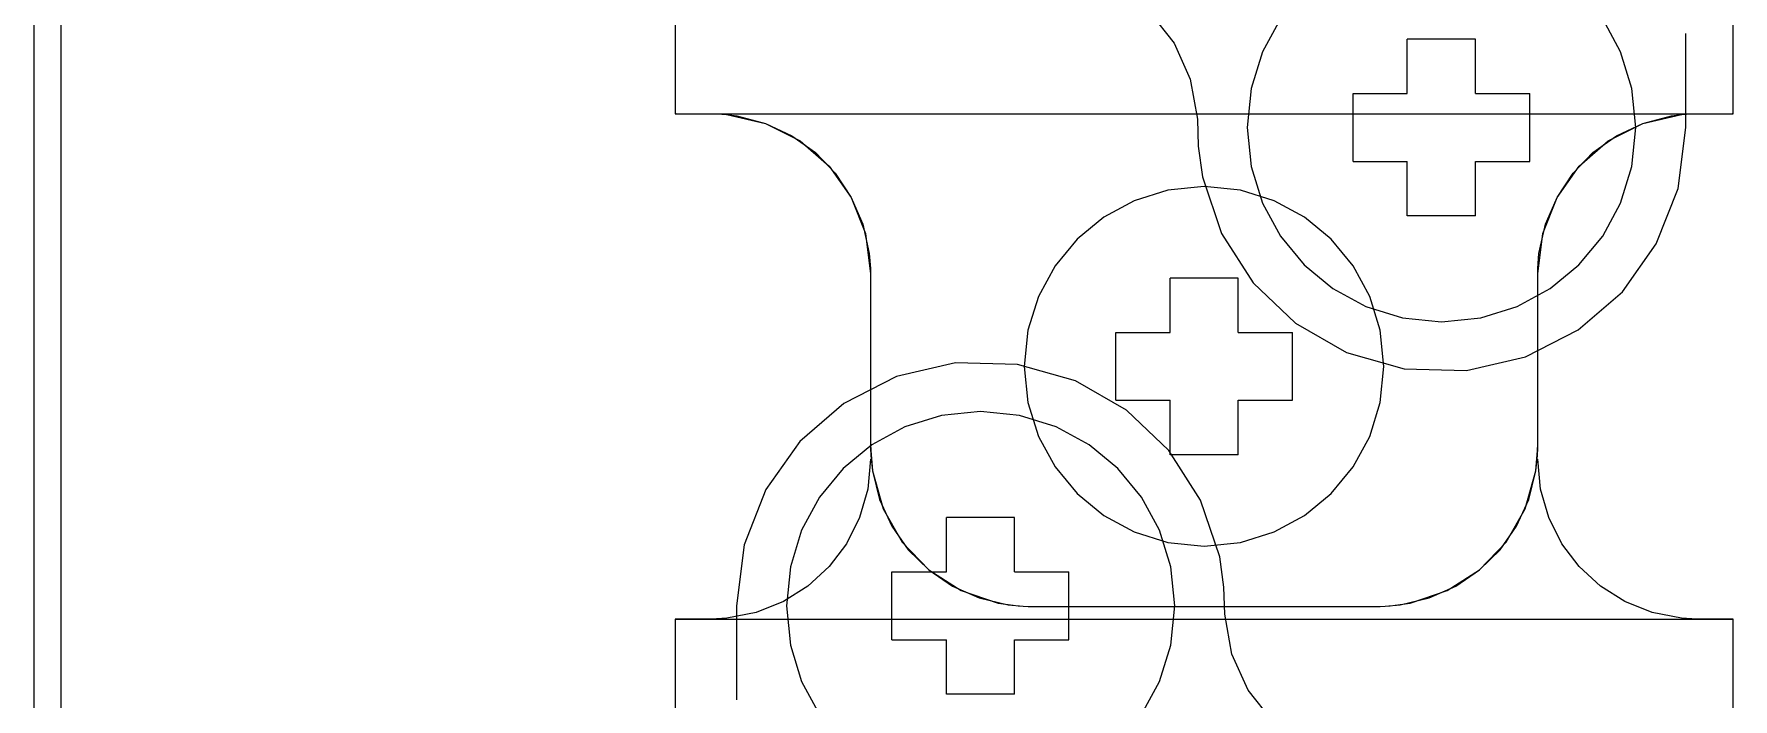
# Model space of a CAD drawing. Extents: x 1 to 47.7, y 0.2 to 33.5.
# Drawn here: x 34.671 to 35.924, y 5.83 to 6.32 of the extents above; entities that cross this region are included whole.
import ezdxf

# ---------------------------------------------------------------- set-up
doc = ezdxf.new("R2010")
doc.units = 0
doc.header["$MEASUREMENT"] = 0
for name, color, linetype in [('1_1__SCREW_TERMINAL_BLOCK_', 7, 'CONTINUOUS'), ('1_2__SCREW_TERMINAL_BLOCK_', 7, 'CONTINUOUS'), ('1_3__CONNECTORIZED_RELAY__', 7, 'CONTINUOUS'), ('1_4__CONNECTORIZED_RELAY__', 7, 'CONTINUOUS')]:
    doc.layers.add(name, color=color, linetype=linetype)

msp = doc.modelspace()

# ---------------------------------------------------------------- linework, layer by layer
at = {"layer": '1_1__SCREW_TERMINAL_BLOCK_'}
for points in [[(34.6712, 8.2547), (34.6712, 7.9261), (34.6712, 7.7628), (34.6712, 7.6004), (34.6712, 7.439), (34.6712, 7.2786), (34.6712, 7.1194), (34.6712, 6.9615), (34.6712, 6.805), (34.6712, 6.6499), (34.6712, 6.4964), (34.6712, 6.3446), (34.6712, 6.1945), (34.6712, 6.0463), (34.6712, 5.9002), (34.6712, 5.7561), (34.6712, 5.6142), (34.6712, 5.4746), (34.6712, 5.3374), (34.6712, 5.2027), (34.6712, 5.0707), (34.6712, 4.9413)], [(34.6912, 4.9199), (34.6912, 5.0342), (34.6912, 5.1512), (34.6912, 5.2709), (34.6912, 5.3932), (34.6912, 5.518), (34.6912, 5.6452), (34.6912, 5.7748), (34.6912, 5.9065), (34.6912, 6.0403), (34.6912, 6.1761), (34.6912, 6.3139), (34.6912, 6.4534), (34.6912, 6.5947), (34.6912, 6.7376), (34.6912, 6.8821), (34.6912, 7.0279), (34.6912, 7.1752), (34.6912, 7.3236), (34.6912, 7.4732), (34.6912, 7.6239), (34.6912, 7.7755), (34.6912, 7.9279), (34.6912, 8.0812)], [(35.1441, 6.3357), (35.1441, 6.299), (35.1441, 6.2742), (35.1441, 6.2621), (35.1443, 6.261), (35.1491, 6.261), (35.1659, 6.261), (35.1699, 6.261), (35.1726, 6.261), (35.1783, 6.2608), (35.1895, 6.2595), (35.2107, 6.2539), (35.2301, 6.2447), (35.2474, 6.2323), (35.2621, 6.2171), (35.2739, 6.1993), (35.2824, 6.1796), (35.2872, 6.1581), (35.2881, 6.1469), (35.2881, 6.143), (35.2881, 6.1425), (35.2881, 6.1347), (35.2881, 6.1197), (35.2881, 6.1), (35.2881, 6.0561), (35.2881, 6.0369), (35.2881, 6.0228), (35.2881, 6.0161), (35.2881, 6.0148), (35.2883, 6.0091), (35.2895, 5.9979), (35.2948, 5.9767), (35.3037, 5.9571), (35.3159, 5.9397), (35.331, 5.9248), (35.3485, 5.9128), (35.3681, 5.9041), (35.3895, 5.8991), (35.4006, 5.898), (35.406, 5.8979), (35.4067, 5.8979), (35.4118, 5.8979), (35.4212, 5.8979), (35.4506, 5.8979), (35.4899, 5.8979), (35.5341, 5.8979), (35.5783, 5.8979), (35.6176, 5.8979), (35.647, 5.8979), (35.6564, 5.8979), (35.6615, 5.8979), (35.6622, 5.8979), (35.6676, 5.898), (35.6787, 5.8991), (35.7001, 5.9041), (35.7197, 5.9128), (35.7372, 5.9248), (35.7523, 5.9397), (35.7645, 5.9571), (35.7734, 5.9767), (35.7787, 5.9979), (35.7799, 6.0091), (35.7801, 6.0148), (35.7801, 6.0161), (35.7801, 6.0228), (35.7801, 6.0369), (35.7801, 6.0561), (35.7801, 6.1), (35.7801, 6.1197), (35.7801, 6.1347), (35.7801, 6.1425), (35.7801, 6.143), (35.7801, 6.1469), (35.781, 6.1581), (35.7858, 6.1796), (35.7943, 6.1993), (35.8061, 6.2171), (35.8208, 6.2323), (35.8381, 6.2447), (35.8575, 6.2539), (35.8787, 6.2595), (35.8899, 6.2608), (35.8956, 6.261), (35.8983, 6.261), (35.9023, 6.261), (35.9191, 6.261), (35.9239, 6.261), (35.9241, 6.2621), (35.9241, 6.2742), (35.9241, 6.299), (35.9241, 6.3357)], [(35.1441, 6.261), (35.9241, 6.261)], [(35.5592, 6.1399), (35.509, 6.1399)], [(35.509, 6.0998), (35.509, 6.1399)], [(35.5592, 6.0998), (35.5592, 6.1399)], [(35.469, 6.0499), (35.469, 6.0998)], [(35.469, 6.0998), (35.509, 6.0998)], [(35.5592, 6.0998), (35.5992, 6.0998)], [(35.5992, 6.0499), (35.5992, 6.0998)], [(35.469, 6.0499), (35.509, 6.0499)], [(35.509, 6.0097), (35.509, 6.0499)], [(35.5592, 6.0499), (35.5992, 6.0499)], [(35.5592, 6.0097), (35.5592, 6.0499)], [(35.2881, 6.0065), (35.286, 5.9842), (35.2799, 5.9633), (35.2703, 5.9441), (35.2575, 5.9272), (35.2419, 5.9128), (35.2238, 5.9014), (35.2038, 5.8934), (35.1821, 5.8891), (35.1707, 5.8885), (35.1697, 5.8885), (35.1679, 5.8885), (35.1606, 5.8885), (35.1452, 5.8885), (35.1441, 5.8885), (35.1441, 5.8849), (35.1441, 5.8684), (35.1441, 5.8396), (35.1441, 5.7991)], [(35.5592, 6.0097), (35.509, 6.0097)], [(35.9241, 5.7991), (35.9241, 5.8396), (35.9241, 5.8684), (35.9241, 5.8849), (35.9241, 5.8885), (35.923, 5.8885), (35.9076, 5.8885), (35.9003, 5.8885), (35.8985, 5.8885), (35.8975, 5.8885), (35.8861, 5.8891), (35.8644, 5.8934), (35.8444, 5.9014), (35.8263, 5.9128), (35.8107, 5.9272), (35.7979, 5.9441), (35.7883, 5.9633), (35.7822, 5.9842), (35.7801, 6.0065)], [(35.1441, 5.8885), (35.9241, 5.8885)]]:
    msp.add_lwpolyline(points, dxfattribs=at)
msp.add_lwpolyline([(35.5341, 6.2073), (35.5074, 6.2046), (35.4826, 6.1969), (35.46, 6.1847), (35.4404, 6.1685), (35.4242, 6.1489), (35.4119, 6.1264), (35.4042, 6.1015), (35.4014, 6.0748), (35.4042, 6.0481), (35.4119, 6.0232), (35.4242, 6.0007), (35.4404, 5.9811), (35.46, 5.965), (35.4826, 5.9528), (35.5074, 5.945), (35.5341, 5.9424), (35.5608, 5.945), (35.5856, 5.9528), (35.6082, 5.965), (35.6278, 5.9811), (35.644, 6.0007), (35.6563, 6.0232), (35.664, 6.0481), (35.6667, 6.0748), (35.664, 6.1015), (35.6563, 6.1264), (35.644, 6.1489), (35.6278, 6.1685), (35.6082, 6.1847), (35.5856, 6.1969), (35.5608, 6.2046)], close=True, dxfattribs=at)
at = {"layer": '1_2__SCREW_TERMINAL_BLOCK_'}
for points in [[(34.6712, 8.2547), (34.6712, 7.9261), (34.6712, 7.7628), (34.6712, 7.6004), (34.6712, 7.439), (34.6712, 7.2786), (34.6712, 7.1194), (34.6712, 6.9615), (34.6712, 6.805), (34.6712, 6.6499), (34.6712, 6.4964), (34.6712, 6.3446), (34.6712, 6.1945), (34.6712, 6.0463), (34.6712, 5.9002), (34.6712, 5.7561), (34.6712, 5.6142), (34.6712, 5.4746), (34.6712, 5.3374), (34.6712, 5.2027), (34.6712, 5.0707), (34.6712, 4.9413)], [(34.6912, 4.9199), (34.6912, 5.0342), (34.6912, 5.1512), (34.6912, 5.2709), (34.6912, 5.3932), (34.6912, 5.518), (34.6912, 5.6452), (34.6912, 5.7748), (34.6912, 5.9065), (34.6912, 6.0403), (34.6912, 6.1761), (34.6912, 6.3139), (34.6912, 6.4534), (34.6912, 6.5947), (34.6912, 6.7376), (34.6912, 6.8821), (34.6912, 7.0279), (34.6912, 7.1752), (34.6912, 7.3236), (34.6912, 7.4732), (34.6912, 7.6239), (34.6912, 7.7755), (34.6912, 7.9279), (34.6912, 8.0812)], [(35.1441, 6.3222), (35.1441, 6.299), (35.1441, 6.2811), (35.1441, 6.2687), (35.1441, 6.2621), (35.1441, 6.261), (35.1443, 6.261), (35.1452, 6.261), (35.1659, 6.261), (35.1693, 6.261), (35.1699, 6.261), (35.1745, 6.261), (35.1821, 6.2604), (35.2107, 6.2539), (35.2361, 6.2409), (35.2575, 6.2224), (35.2739, 6.1993), (35.2844, 6.1726), (35.2881, 6.143), (35.2881, 6.143), (35.2881, 6.1408), (35.2881, 6.1347), (35.2881, 6.1136), (35.2881, 6.0561), (35.2881, 6.0315), (35.2881, 6.0174), (35.2882, 6.0129), (35.2895, 5.9979), (35.2974, 5.9699), (35.3115, 5.9453), (35.331, 5.9248), (35.3548, 5.9095), (35.3822, 5.9003), (35.3969, 5.8983), (35.4044, 5.8979), (35.4067, 5.8979), (35.4145, 5.8979), (35.4296, 5.8979), (35.4506, 5.8979), (35.476, 5.8979), (35.5341, 5.8979), (35.5922, 5.8979), (35.6176, 5.8979), (35.6386, 5.8979), (35.6537, 5.8979), (35.6615, 5.8979), (35.6638, 5.8979), (35.6713, 5.8983), (35.686, 5.9003), (35.7134, 5.9095), (35.7372, 5.9248), (35.7567, 5.9453), (35.7708, 5.9699), (35.7787, 5.9979), (35.78, 6.0129), (35.7801, 6.0174), (35.7801, 6.0315), (35.7801, 6.0561), (35.7801, 6.1136), (35.7801, 6.1347), (35.7801, 6.1408), (35.7801, 6.143), (35.7838, 6.1726), (35.7943, 6.1993), (35.8107, 6.2224), (35.8321, 6.2409), (35.8575, 6.2539), (35.8861, 6.2604), (35.8937, 6.261), (35.8983, 6.261), (35.8989, 6.261), (35.9023, 6.261), (35.923, 6.261), (35.9239, 6.261), (35.9241, 6.261), (35.9241, 6.2621), (35.9241, 6.2687), (35.9241, 6.2811), (35.9241, 6.299), (35.9241, 6.3222)], [(35.1441, 6.261), (35.9241, 6.261)], [(35.5592, 6.1399), (35.509, 6.1399)], [(35.509, 6.0998), (35.509, 6.1399)], [(35.5592, 6.0998), (35.5592, 6.1399)], [(35.469, 6.0499), (35.469, 6.0998)], [(35.469, 6.0998), (35.509, 6.0998)], [(35.5592, 6.0998), (35.5992, 6.0998)], [(35.5992, 6.0499), (35.5992, 6.0998)], [(35.469, 6.0499), (35.509, 6.0499)], [(35.509, 6.0097), (35.509, 6.0499)], [(35.5592, 6.0499), (35.5992, 6.0499)], [(35.5592, 6.0097), (35.5592, 6.0499)], [(35.2881, 6.0065), (35.286, 5.9842), (35.2799, 5.9633), (35.2703, 5.9441), (35.2575, 5.9272), (35.2419, 5.9128), (35.2238, 5.9014), (35.2038, 5.8934), (35.1821, 5.8891), (35.1707, 5.8885), (35.1697, 5.8885), (35.1679, 5.8885), (35.1606, 5.8885), (35.1452, 5.8885), (35.1441, 5.8885), (35.1441, 5.8849), (35.1441, 5.8684), (35.1441, 5.8396), (35.1441, 5.7991)], [(35.5592, 6.0097), (35.509, 6.0097)], [(35.9241, 5.7991), (35.9241, 5.8396), (35.9241, 5.8684), (35.9241, 5.8849), (35.9241, 5.8885), (35.923, 5.8885), (35.9076, 5.8885), (35.9003, 5.8885), (35.8985, 5.8885), (35.8975, 5.8885), (35.8861, 5.8891), (35.8644, 5.8934), (35.8444, 5.9014), (35.8263, 5.9128), (35.8107, 5.9272), (35.7979, 5.9441), (35.7883, 5.9633), (35.7822, 5.9842), (35.7801, 6.0065)], [(35.1441, 5.8885), (35.9241, 5.8885)]]:
    msp.add_lwpolyline(points, dxfattribs=at)
msp.add_lwpolyline([(35.5341, 6.2073), (35.5074, 6.2046), (35.4826, 6.1969), (35.46, 6.1847), (35.4404, 6.1685), (35.4242, 6.1489), (35.4119, 6.1264), (35.4042, 6.1015), (35.4014, 6.0748), (35.4042, 6.0481), (35.4119, 6.0232), (35.4242, 6.0007), (35.4404, 5.9811), (35.46, 5.965), (35.4826, 5.9528), (35.5074, 5.945), (35.5341, 5.9424), (35.5608, 5.945), (35.5856, 5.9528), (35.6082, 5.965), (35.6278, 5.9811), (35.644, 6.0007), (35.6563, 6.0232), (35.664, 6.0481), (35.6667, 6.0748), (35.664, 6.1015), (35.6563, 6.1264), (35.644, 6.1489), (35.6278, 6.1685), (35.6082, 6.1847), (35.5856, 6.1969), (35.5608, 6.2046)], close=True, dxfattribs=at)
at = {"layer": '1_3__CONNECTORIZED_RELAY__'}
for points in [[(34.6712, 8.2181), (34.6712, 7.8897), (34.6712, 7.7267), (34.6712, 7.5645), (34.6712, 7.4033), (34.6712, 7.2432), (34.6712, 7.0842), (34.6712, 6.9266), (34.6712, 6.7704), (34.6712, 6.6156), (34.6712, 6.4625), (34.6712, 6.311), (34.6712, 6.1614), (34.6712, 6.0137), (34.6712, 5.868), (34.6712, 5.7244), (34.6712, 5.583), (34.6712, 5.4439), (34.6712, 5.3073), (34.6712, 5.1732), (34.6712, 5.0417), (34.6712, 4.9129)], [(34.6912, 5.0001), (34.6912, 5.0904), (34.6912, 5.1823), (34.6912, 5.2759), (34.6912, 5.3711), (34.6912, 5.4677), (34.6912, 5.5659), (34.6912, 5.6655), (34.6912, 5.7664), (34.6912, 5.8688), (34.6912, 5.9724), (34.6912, 6.0772), (34.6912, 6.1833), (34.6912, 6.2906), (34.6912, 6.3989)], [(35.4941, 6.3356), (35.5119, 6.313), (35.5238, 6.2865), (35.5291, 6.257), (35.5298, 6.237), (35.5329, 6.2146), (35.547, 6.1728), (35.5703, 6.1363), (35.6015, 6.1066), (35.6391, 6.085), (35.6817, 6.0729), (35.7275, 6.0717), (35.7711, 6.0817), (35.8099, 6.1016), (35.8425, 6.1298), (35.8675, 6.165), (35.8836, 6.2058), (35.8893, 6.2508), (35.8893, 6.2508), (35.8893, 6.2538), (35.8893, 6.2624), (35.8893, 6.2765), (35.8893, 6.2958), (35.8893, 6.3201)], [(35.5903, 6.3309), (35.5771, 6.3065), (35.5687, 6.2797), (35.5658, 6.2508), (35.5687, 6.222), (35.5771, 6.1951), (35.5903, 6.1708), (35.6078, 6.1496), (35.6291, 6.1321), (35.6534, 6.1189), (35.6803, 6.1106), (35.7091, 6.1077), (35.738, 6.1106), (35.7649, 6.1189), (35.7893, 6.1321), (35.8105, 6.1496), (35.828, 6.1708), (35.8412, 6.1951), (35.8495, 6.222), (35.8524, 6.2508), (35.8495, 6.2797), (35.8412, 6.3065), (35.828, 6.3309)], [(35.6839, 6.2758), (35.6839, 6.3159)], [(35.7342, 6.3159), (35.6839, 6.3159)], [(35.7342, 6.2758), (35.7342, 6.3159)], [(35.644, 6.2758), (35.6839, 6.2758)], [(35.644, 6.2258), (35.644, 6.2758)], [(35.7342, 6.2758), (35.7742, 6.2758)], [(35.7742, 6.2258), (35.7742, 6.2758)], [(35.644, 6.2258), (35.6839, 6.2258)], [(35.6839, 6.1857), (35.6839, 6.2258)], [(35.7342, 6.1857), (35.7342, 6.2258)], [(35.7342, 6.2258), (35.7742, 6.2258)], [(35.7342, 6.1857), (35.6839, 6.1857)], [(35.5844, 5.8135), (35.5666, 5.8361), (35.5546, 5.8626), (35.5494, 5.8921), (35.5487, 5.9121), (35.5456, 5.9345), (35.5315, 5.9763), (35.5081, 6.0127), (35.4769, 6.0425), (35.4392, 6.0641), (35.3965, 6.0762), (35.3507, 6.0773), (35.3073, 6.0673), (35.2685, 6.0475), (35.236, 6.0193), (35.2109, 5.984), (35.1949, 5.9432), (35.1892, 5.8982), (35.1892, 5.8953), (35.1892, 5.8867), (35.1892, 5.8726), (35.1892, 5.8533), (35.1892, 5.829)], [(35.4879, 5.8182), (35.5011, 5.8425), (35.5095, 5.8694), (35.5124, 5.8982), (35.5095, 5.9271), (35.5011, 5.954), (35.4879, 5.9783), (35.4704, 5.9995), (35.4492, 6.017), (35.4249, 6.0303), (35.398, 6.0386), (35.3691, 6.0415), (35.3403, 6.0386), (35.3134, 6.0303), (35.2891, 6.017), (35.268, 5.9995), (35.2505, 5.9783), (35.2373, 5.954), (35.229, 5.9271), (35.2261, 5.8982), (35.229, 5.8694), (35.2373, 5.8425), (35.2505, 5.8182)], [(35.3942, 5.9633), (35.3442, 5.9633)], [(35.3442, 5.9234), (35.3442, 5.9633)], [(35.3942, 5.9234), (35.3942, 5.9633)], [(35.3039, 5.8732), (35.3039, 5.9234)], [(35.3039, 5.9234), (35.3442, 5.9234)], [(35.3942, 5.9234), (35.4342, 5.9234)], [(35.4342, 5.8732), (35.4342, 5.9234)], [(35.3039, 5.8732), (35.3442, 5.8732)], [(35.3442, 5.8333), (35.3442, 5.8732)], [(35.3942, 5.8333), (35.3942, 5.8732)], [(35.3942, 5.8732), (35.4342, 5.8732)], [(35.3942, 5.8333), (35.3442, 5.8333)]]:
    msp.add_lwpolyline(points, dxfattribs=at)
at = {"layer": '1_4__CONNECTORIZED_RELAY__'}
for points in [[(34.6712, 8.2455), (34.6712, 7.9079), (34.6712, 7.7402), (34.6712, 7.5735), (34.6712, 7.4077), (34.6712, 7.2432), (34.6712, 7.0798), (34.6712, 6.9179), (34.6712, 6.7574), (34.6712, 6.5985), (34.6712, 6.4414), (34.6712, 6.286), (34.6712, 6.1325), (34.6712, 5.9811), (34.6712, 5.8319), (34.6712, 5.6849), (34.6712, 5.5402), (34.6712, 5.3981), (34.6712, 5.2586), (34.6712, 5.1217), (34.6712, 4.9877)], [(34.6912, 4.9651), (34.6912, 5.0241), (34.6912, 5.0839), (34.6912, 5.2056), (34.6912, 5.3301), (34.6912, 5.4573), (34.6912, 5.5871), (34.6912, 5.7194), (34.6912, 5.8541), (34.6912, 5.991), (34.6912, 6.1301), (34.6912, 6.2713), (34.6912, 6.4145), (34.6912, 6.5595), (34.6912, 6.7063), (34.6912, 6.8547), (34.6912, 7.0046), (34.6912, 7.156), (34.6912, 7.3088), (34.6912, 7.4627), (34.6912, 7.6178), (34.6912, 7.7739), (34.6912, 7.9309), (34.6912, 8.2473)], [(35.4941, 6.3356), (35.5119, 6.313), (35.5238, 6.2865), (35.5291, 6.257), (35.5298, 6.237), (35.5329, 6.2146), (35.547, 6.1728), (35.5703, 6.1363), (35.6015, 6.1066), (35.6391, 6.085), (35.6817, 6.0729), (35.7275, 6.0717), (35.7711, 6.0817), (35.8099, 6.1016), (35.8425, 6.1298), (35.8675, 6.165), (35.8836, 6.2058), (35.8893, 6.2508), (35.8893, 6.2508), (35.8893, 6.2538), (35.8893, 6.2624), (35.8893, 6.2765), (35.8893, 6.2958), (35.8893, 6.3201)], [(35.5903, 6.3309), (35.5771, 6.3065), (35.5687, 6.2797), (35.5658, 6.2508), (35.5687, 6.222), (35.5771, 6.1951), (35.5903, 6.1708), (35.6078, 6.1496), (35.6291, 6.1321), (35.6534, 6.1189), (35.6803, 6.1106), (35.7091, 6.1077), (35.738, 6.1106), (35.7649, 6.1189), (35.7893, 6.1321), (35.8105, 6.1496), (35.828, 6.1708), (35.8412, 6.1951), (35.8495, 6.222), (35.8524, 6.2508), (35.8495, 6.2797), (35.8412, 6.3065), (35.828, 6.3309)], [(35.6839, 6.2758), (35.6839, 6.3159)], [(35.7342, 6.3159), (35.6839, 6.3159)], [(35.7342, 6.2758), (35.7342, 6.3159)], [(35.644, 6.2758), (35.6839, 6.2758)], [(35.644, 6.2258), (35.644, 6.2758)], [(35.7342, 6.2758), (35.7742, 6.2758)], [(35.7742, 6.2258), (35.7742, 6.2758)], [(35.644, 6.2258), (35.6839, 6.2258)], [(35.6839, 6.1857), (35.6839, 6.2258)], [(35.7342, 6.1857), (35.7342, 6.2258)], [(35.7342, 6.2258), (35.7742, 6.2258)], [(35.7342, 6.1857), (35.6839, 6.1857)], [(35.5844, 5.8135), (35.5666, 5.8361), (35.5546, 5.8626), (35.5494, 5.8921), (35.5487, 5.9121), (35.5456, 5.9345), (35.5315, 5.9763), (35.5081, 6.0127), (35.4769, 6.0425), (35.4392, 6.0641), (35.3965, 6.0762), (35.3507, 6.0773), (35.3073, 6.0673), (35.2685, 6.0475), (35.236, 6.0193), (35.2109, 5.984), (35.1949, 5.9432), (35.1892, 5.8982), (35.1892, 5.8953), (35.1892, 5.8867), (35.1892, 5.8726), (35.1892, 5.8533), (35.1892, 5.829)], [(35.4879, 5.8182), (35.5011, 5.8425), (35.5095, 5.8694), (35.5124, 5.8982), (35.5095, 5.9271), (35.5011, 5.954), (35.4879, 5.9783), (35.4704, 5.9995), (35.4492, 6.017), (35.4249, 6.0303), (35.398, 6.0386), (35.3691, 6.0415), (35.3403, 6.0386), (35.3134, 6.0303), (35.2891, 6.017), (35.268, 5.9995), (35.2505, 5.9783), (35.2373, 5.954), (35.229, 5.9271), (35.2261, 5.8982), (35.229, 5.8694), (35.2373, 5.8425), (35.2505, 5.8182)], [(35.3942, 5.9633), (35.3442, 5.9633)], [(35.3442, 5.9234), (35.3442, 5.9633)], [(35.3942, 5.9234), (35.3942, 5.9633)], [(35.3039, 5.8732), (35.3039, 5.9234)], [(35.3039, 5.9234), (35.3442, 5.9234)], [(35.3942, 5.9234), (35.4342, 5.9234)], [(35.4342, 5.8732), (35.4342, 5.9234)], [(35.3039, 5.8732), (35.3442, 5.8732)], [(35.3442, 5.8333), (35.3442, 5.8732)], [(35.3942, 5.8333), (35.3942, 5.8732)], [(35.3942, 5.8732), (35.4342, 5.8732)], [(35.3942, 5.8333), (35.3442, 5.8333)]]:
    msp.add_lwpolyline(points, dxfattribs=at)

doc.saveas('drawing.dxf')
